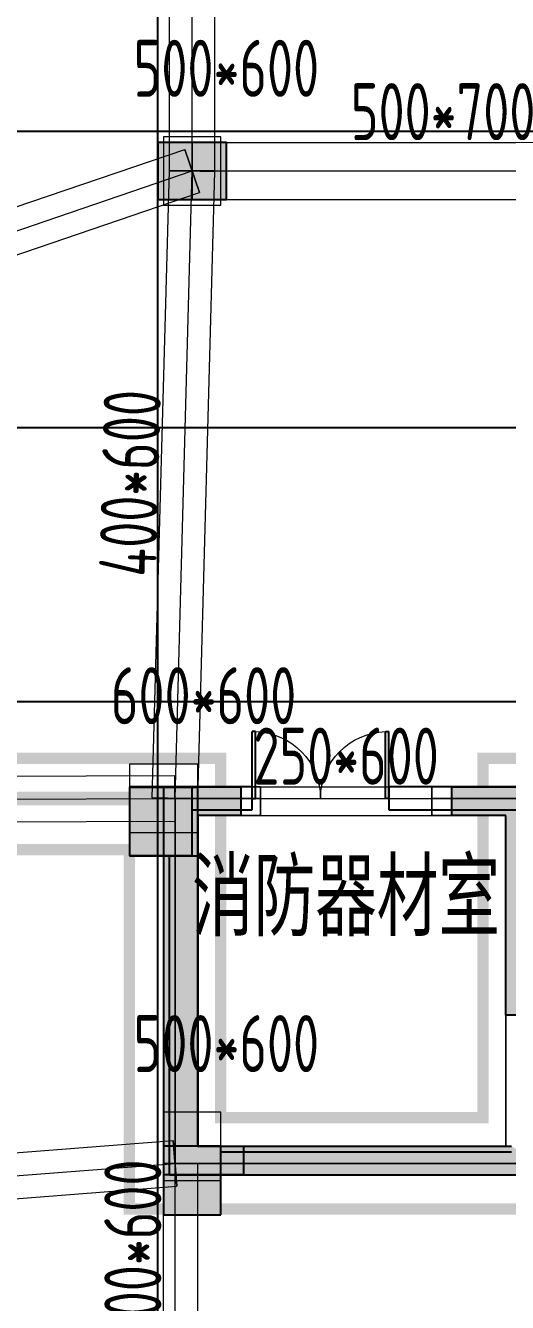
# Model space of a CAD drawing. Extents: x 369444 to 684549, y -549309 to 575337.
# Drawn here: x 390464 to 394688, y 396488 to 407682 of the extents above; entities that cross this region are included whole.
import ezdxf

# ---------------------------------------------------------------- set-up
doc = ezdxf.new("R2010")
doc.units = 0
doc.header["$LTSCALE"] = 1000
doc.header["$MEASUREMENT"] = 0
doc.linetypes.add('__DASH', pattern=[0.35, 0.25, -0.1])
doc.linetypes.add('DASH', pattern=[0.35, 0.25, -0.1])
for name, color, linetype, lineweight, true_color in [('-1-0-1', 7, 'Continuous', 0, 0xc0c0c0), ('-1-1-2', 7, 'Continuous', 0, 0xc0c0c0), ('-2-0-1', 1, 'Continuous', 0, 0xff0000), ('-2-1-2', 9, 'Continuous', 0, 0x808080), ('1-6-1', 7, 'Continuous', 0, 0x55ff55), ('1-6-2', 7, 'Continuous', 0, 0x55ff55), ('11-6-1', 2, 'Continuous', 0, 0xffff00), ('11-6-2', 2, 'Continuous', 0, 0xffff00), ('11-6-5', 2, 'Continuous', 0, 0xffff00), ('12-6-1', 4, 'Continuous', 0, 0x00ffff), ('12-6-2', 4, 'Continuous', 0, 0x00ffff), ('12-6-5', 4, 'Continuous', 0, 0x00ffff)]:
    doc.layers.add(name, color=color, linetype=linetype, lineweight=lineweight, true_color=true_color)
for name, color, linetype in [('A-WALL-HATCH', 8, 'Continuous'), ('COLUMN', 9, 'Continuous'), ('DOTE', 1, 'Continuous'), ('PUB_HATCH', 8, 'Continuous'), ('WALL', 9, 'Continuous'), ('WINDOW', 4, 'Continuous'), ('防火分区线', 7, 'Continuous')]:
    doc.layers.add(name, color=color, linetype=linetype)
doc.layers.add('TEXT', color=7, linetype='Continuous', lineweight=13)
doc.styles.add('_HZTXT', font='txt.shx', dxfattribs={"width": 0.8, "bigfont": 'HZTXT.shx'})
doc.styles.add('yjkcad', font='yjkeng.shx', dxfattribs={"width": 0.7, "height": 250, "bigfont": 'yjkchn.shx'})

# ---------------------------------------------------------------- blocks, each defined once
blk = doc.blocks.new('$DorLib2D$00000213')
at = {"color": 0, "linetype": 'DASH', "const_width": 0.02}
blk.add_lwpolyline([(0.5, 0), (-0.5, 0)], dxfattribs=at)
blk = doc.blocks.new('$DorLib2D$00000002')
for p, q in [((-0.5, 0), (-0.5, 0.4875)), ((-0.475, 0.4875), (-0.5, 0.4875)), ((-0.475, 0), (-0.475, 0.4875)), ((0.475, 0), (0.475, 0.4875)), ((0.475, 0.4875), (0.5, 0.4875)), ((0.5, 0), (0.5, 0.4875)), ((-0.5, 0), (-0.475, 0)), ((0.5, 0), (0.475, 0))]:
    blk.add_line(p, q)
at = {"lineweight": 13}
for centre, start, end in [((-0.4875, 0), 0, 88.53072), ((0.4875, 0), 91.46928, 180)]:
    blk.add_arc(centre, 0.4875, start, end, dxfattribs=at)
blk = doc.blocks.new('22#loudixiayicengjksdf')
at = {"layer": 'WALL'}
h = blk.add_hatch(color=0, dxfattribs=at)
h.dxf.hatch_style = 1
h.paths.add_polyline_path([(-183057, -69119), (-183057, -68619), (-183557, -68619), (-183557, -69119)], flags=17)
h.paths.add_polyline_path([(-170857, -69119), (-170857, -68619), (-171407, -68619), (-171407, -69119)], flags=17)
h.paths.add_polyline_path([(-171407, -70819), (-171157, -70819), (-171157, -70419), (-171557, -70419), (-171557, -70819)], flags=17)
h.paths.add_polyline_path([(-183507, -70819), (-183357, -70819), (-183357, -70419), (-183757, -70419), (-183757, -70819)], flags=17)
h.paths.add_polyline_path([(-168657, -64219), (-170857, -64219), (-170857, -66419), (-170307, -66419), (-170307, -66619), (-171107, -66619), (-171107, -63969), (-168457, -63969), (-168457, -66619), (-169207, -66619), (-169207, -66419), (-168657, -66419)])
h.paths.add_polyline_path([(-179257, -73469), (-179807, -73469), (-179807, -73219), (-179257, -73219), (-178857, -73219), (-178857, -73469), (-179007, -73469), (-179007, -76369), (-180757, -76369), (-180757, -76119), (-179257, -76119)])
h.paths.add_polyline_path([(-165957, -64219), (-166607, -64219), (-166607, -63969), (-165707, -63969), (-165707, -65769), (-165957, -65769)])
h.paths.add_polyline_path([(-188307, -64019), (-188957, -64019), (-188957, -65569), (-189207, -65569), (-189207, -63769), (-188307, -63769)])
h.paths.add_polyline_path([(-173307, -80969), (-174157, -80969), (-174857, -80969), (-174857, -80719), (-174407, -80719), (-174407, -77519), (-174157, -77519), (-174157, -80719), (-173307, -80719)])
h.paths.add_polyline_path([(-180757, -80969), (-181607, -80969), (-181607, -80719), (-180757, -80719), (-180757, -77519), (-180507, -77519), (-180507, -80719), (-180057, -80719), (-180057, -80969)])
h.paths.add_polyline_path([(-175107, -73469), (-175657, -73469), (-175657, -76119), (-174157, -76119), (-174157, -76369), (-175907, -76369), (-175907, -73469), (-176057, -73469), (-176057, -73219), (-175657, -73219), (-175107, -73219)])
h.paths.add_polyline_path([(-159582, -72669), (-160057, -72669), (-160057, -74419), (-160307, -74419), (-160307, -72669), (-160407, -72669), (-160407, -72419), (-160057, -72419), (-159582, -72419)])
h.paths.add_polyline_path([(-163357, -80969), (-163657, -80969), (-164057, -80969), (-164057, -80719), (-163907, -80719), (-163907, -77119), (-163657, -77119), (-163657, -80719), (-163357, -80719)])
h.paths.add_polyline_path([(-166757, -80969), (-167782, -80969), (-168557, -80969), (-168557, -80719), (-167807, -80719), (-167807, -77019), (-167507, -77019), (-167507, -80719), (-166757, -80719)])
h.paths.add_polyline_path([(-191007, -75019), (-191007, -75819), (-193107, -75819), (-193107, -75569), (-191257, -75569), (-191257, -75019)])
h.paths.add_polyline_path([(-183307, -66419), (-184057, -66419), (-184057, -64019), (-186257, -64019), (-186257, -66219), (-185707, -66219), (-185707, -66419), (-186457, -66419), (-186457, -63769), (-183807, -63769), (-183807, -66169), (-183307, -66169)])
h.paths.add_polyline_path([(-171407, -73469), (-171857, -73469), (-171857, -73219), (-171157, -73219), (-171157, -76369), (-171407, -76369)])
h.paths.add_polyline_path([(-183057, -73469), (-183507, -73469), (-183507, -76369), (-183757, -76369), (-183757, -73219), (-183057, -73219)])
h.paths.add_polyline_path([(-187382, -80969), (-188157, -80969), (-188157, -80719), (-187407, -80719), (-187407, -77019), (-187107, -77019), (-187107, -80719), (-186357, -80719), (-186357, -80969)])
h.paths.add_polyline_path([(-191257, -80969), (-191557, -80969), (-191557, -80719), (-191257, -80719), (-191257, -77119), (-191007, -77119), (-191007, -80719), (-190857, -80719), (-190857, -80969)])
h.paths.add_polyline_path([(-194857, -72669), (-195332, -72669), (-195332, -72419), (-194857, -72419), (-194507, -72419), (-194507, -72669), (-194607, -72669), (-194607, -74419), (-194857, -74419)])
h.paths.add_polyline_path([(-157057, -81969), (-157607, -81969), (-157607, -81719), (-157357, -81719), (-157357, -77269), (-157057, -77269)])
h.paths.add_polyline_path([(-197307, -81969), (-197857, -81969), (-197857, -77269), (-197557, -77269), (-197557, -81719), (-197307, -81719)])
h.paths.add_polyline_path([(-165557, -72669), (-165957, -72669), (-165957, -69119), (-166357, -69119), (-166357, -68919), (-165707, -68919), (-165707, -72419), (-165557, -72419)])
h.paths.add_polyline_path([(-188957, -72669), (-189357, -72669), (-189357, -72419), (-189207, -72419), (-189207, -68919), (-188507, -68919), (-188507, -69119), (-188957, -69119)])
h.paths.add_polyline_path([(-160857, -80969), (-161557, -80969), (-161557, -80719), (-160857, -80719), (-160857, -77819), (-160607, -77819), (-160607, -80719), (-160607, -81719), (-160007, -81719), (-160007, -81969), (-160857, -81969)])
h.paths.add_polyline_path([(-187107, -71319), (-187107, -74819), (-187407, -74819), (-187407, -71319)])
h.paths.add_polyline_path([(-193357, -80969), (-194057, -80969), (-194057, -81969), (-194907, -81969), (-194907, -81719), (-194307, -81719), (-194307, -80719), (-194307, -77819), (-194057, -77819), (-194057, -80719), (-193357, -80719)])
h.paths.add_polyline_path([(-167507, -71319), (-167507, -74819), (-167807, -74819), (-167807, -71319)])
h.paths.add_polyline_path([(-171157, -80969), (-171507, -80969), (-171507, -80719), (-171407, -80719), (-171407, -77519), (-171157, -77519), (-171157, -80719), (-170957, -80719), (-170957, -80969)])
h.paths.add_polyline_path([(-183407, -80969), (-183757, -80969), (-183957, -80969), (-183957, -80719), (-183757, -80719), (-183757, -77519), (-183507, -77519), (-183507, -80719), (-183407, -80719)])
h.paths.add_polyline_path([(-157057, -75819), (-157757, -75819), (-157757, -75569), (-157357, -75569), (-157357, -72669), (-157732, -72669), (-157732, -72419), (-157057, -72419)])
h.paths.add_polyline_path([(-197157, -75819), (-197857, -75819), (-197857, -72419), (-197182, -72419), (-197182, -72669), (-197557, -72669), (-197557, -75569), (-197157, -75569)])
h.paths.add_polyline_path([(-163907, -72669), (-163957, -72669), (-163957, -72419), (-163657, -72419), (-163257, -72419), (-163257, -72669), (-163657, -72669), (-163657, -73519), (-163907, -73519)])
h.paths.add_polyline_path([(-190957, -72669), (-191007, -72669), (-191007, -73519), (-191257, -73519), (-191257, -72669), (-191657, -72669), (-191657, -72419), (-191257, -72419), (-190957, -72419)])
h.paths.add_polyline_path([(-161807, -75819), (-163907, -75819), (-163907, -75019), (-163657, -75019), (-163657, -75569), (-161807, -75569)])
edge = h.paths.add_edge_path()
edge.add_line((-183557, -66419), (-183557, -66519))
edge.add_line((-183557, -66519), (-183307, -66519))
edge.add_line((-183307, -66519), (-183307, -66419))
edge.add_line((-183507, -70819), (-183507, -71569))
edge.add_line((-183507, -71569), (-185557, -71569))
edge.add_line((-185557, -71569), (-185557, -71319))
edge.add_line((-185557, -71319), (-183757, -71319))
edge.add_line((-183757, -71319), (-183757, -70819))
edge.add_line((-171157, -70819), (-171157, -71319))
edge.add_line((-171157, -71319), (-169357, -71319))
edge.add_line((-169357, -71319), (-169357, -71569))
edge.add_line((-169357, -71569), (-171407, -71569))
edge.add_line((-171407, -71569), (-171407, -70819))
h.paths.add_polyline_path([(-171407, -71569), (-171157, -71569), (-171157, -70819), (-171407, -70819)], flags=16)
h.paths.add_polyline_path([(-171157, -71569), (-169357, -71569), (-169357, -71319), (-171157, -71319)], flags=16)
h.paths.add_polyline_path([(-183757, -71569), (-183507, -71569), (-183507, -70819), (-183757, -70819)], flags=16)
h.paths.add_polyline_path([(-185557, -71569), (-183757, -71569), (-183757, -71319), (-185557, -71319)], flags=16)
at = {"layer": 'WALL', "color": 0, "elevation": 14}
for points in [[(-197157, -75819), (-197857, -75819), (-197857, -72419), (-197182, -72419), (-197182, -72669), (-197557, -72669), (-197557, -75569), (-197157, -75569)], [(-194857, -72669), (-195332, -72669), (-195332, -72419), (-194857, -72419), (-194507, -72419), (-194507, -72669), (-194607, -72669), (-194607, -74419), (-194857, -74419)]]:
    blk.add_lwpolyline(points, close=True, dxfattribs=at)
blk = doc.blocks.new('_FZH')
blk.add_lwpolyline([(-0.5, -0.5), (0.5, -0.5), (0.5, 0.5), (-0.5, 0.5)], close=True)
at = {"layer": 'PUB_HATCH'}
blk.add_solid([(-0.5, -0.5), (0.5, -0.5), (-0.5, 0.5), (0.5, 0.5)], dxfattribs=at)

msp = doc.modelspace()

# ---------------------------------------------------------------- hatches: boundary and pattern name
at = {"layer": 'A-WALL-HATCH'}
for points in [[(392224.6, 406157.1), (392224.6, 406657.1), (391624.6, 406657.1), (391624.6, 406157.1)], [(391924.6, 400407), (391924.6, 401007), (391375.6, 401007), (391375.6, 400407)], [(392174.5, 397257), (392174.5, 397857), (391674.5, 397857), (391674.5, 397257)]]:
    msp.add_hatch(color=256, dxfattribs=at).paths.add_polyline_path(points)
at = {"layer": 'PUB_HATCH'}
for points in [[(391974.3, 400857), (391974.3, 400403.4), (391724.6, 400403.4), (391724.6, 397607), (391974.6, 397857), (391974.6, 400857)], [(391974.6, 397857), (391724.6, 397607), (394874.6, 397607), (394857.9, 397773.6), (394724.6, 397857)]]:
    msp.add_hatch(color=256, dxfattribs=at).paths.add_polyline_path(points)

# ---------------------------------------------------------------- linework, layer by layer
at = {"layer": '-1-0-1', "color": 0}
for p in [(391924.3, 406407.1, -3600), (391774.3, 400906.9, -3600), (392524.3, 400906.9, -3600), (394024.3, 400906.9, -3600), (391774.3, 397706.9, -3600), (392374.3, 397706.9, -3600), (393574.3, 397706.9, -3600)]:
    msp.add_point(p, dxfattribs=at)
at = {"layer": '-1-1-2', "color": 0}
for p, q in [((391924.3, 406407.1, -3600), (391924.3, 406407.1)), ((391774.3, 400906.9, -3600), (391774.3, 400906.9)), ((392524.3, 400906.9, -3600), (392524.3, 400906.9)), ((394024.3, 400906.9, -3600), (394024.3, 400906.9)), ((391774.3, 397706.9, -3600), (391774.3, 397706.9)), ((392374.3, 397706.9, -3600), (392374.3, 397706.9)), ((393574.3, 397706.9, -3600), (393574.3, 397706.9))]:
    msp.add_line(p, q, dxfattribs=at)
at = {"layer": '-2-0-1', "color": 0}
for p, q in [((391924.3, 406407.1, -3600), (391924.3, 411807.1, -3600)), ((385324.3, 404157.1, -3600), (391924.3, 406407.1, -3600)), ((391774.3, 400906.9, -3600), (391924.3, 406407.1, -3600)), ((391924.3, 406407.1, -3600), (396324.3, 406407.1, -3600)), ((385074.5, 400882, -3600), (391774.3, 400906.9, -3600)), ((391774.3, 397706.9, -3600), (391774.3, 400906.9, -3600)), ((391774.3, 400906.9, -3600), (392524.3, 400906.9, -3600)), ((392524.3, 400906.9, -3600), (394024.3, 400906.9, -3600)), ((394024.3, 400906.9, -3600), (394824.3, 400906.9, -3600)), ((385324.3, 397207.1, -3600), (391774.3, 397706.9, -3600)), ((391774.3, 396156.9, -3600), (391774.3, 397706.9, -3600)), ((391774.3, 397706.9, -3600), (392374.3, 397706.9, -3600)), ((392374.3, 397706.9, -3600), (393574.3, 397706.9, -3600)), ((393574.3, 397706.9, -3600), (394824.3, 397706.9, -3600))]:
    msp.add_line(p, q, dxfattribs=at)
at = {"layer": '-2-1-2', "color": 0}
for p, q in [((391924.3, 406407.1), (391924.3, 411807.1)), ((385324.3, 404157.1), (391924.3, 406407.1)), ((391774.3, 400906.9), (391924.3, 406407.1)), ((391924.3, 406407.1), (396324.3, 406407.1)), ((385074.5, 400882), (391774.3, 400906.9)), ((391774.3, 397706.9), (391774.3, 400906.9)), ((391774.3, 400906.9), (392524.3, 400906.9)), ((392524.3, 400906.9), (394024.3, 400906.9)), ((394024.3, 400906.9), (394824.3, 400906.9)), ((385324.3, 397207.1), (391774.3, 397706.9)), ((391774.3, 396156.9), (391774.3, 397706.9)), ((391774.3, 397706.9), (392374.3, 397706.9)), ((392374.3, 397706.9), (393574.3, 397706.9)), ((393574.3, 397706.9), (394824.3, 397706.9))]:
    msp.add_line(p, q, dxfattribs=at)
at = {"layer": '1-6-1', "color": 0}
for p, q in [((391674.3, 401006.9, -3600), (391674.3, 397606.9, -3600)), ((391674.3, 401006.9), (391674.3, 401006.9, -3600)), ((391674.3, 397606.9), (391674.3, 401006.9)), ((391674.3, 401006.9, -3600), (391674.3, 401006.9)), ((392524.3, 401006.9, -3600), (391674.3, 401006.9, -3600)), ((391674.3, 401006.9), (392524.3, 401006.9)), ((392524.3, 401006.9), (392524.3, 401006.9, -3600)), ((392524.3, 401006.9, -3600), (392524.3, 401006.9)), ((392524.3, 400756.9, -3600), (392524.3, 401006.9, -3600)), ((392524.3, 401006.9), (392524.3, 400756.9)), ((394024.3, 401006.9, -3600), (394024.3, 401006.9)), ((394824.3, 401006.9, -3600), (394024.3, 401006.9, -3600)), ((394024.3, 401006.9), (394824.3, 401006.9)), ((394024.3, 401006.9, -3600), (394024.3, 400756.9, -3600)), ((394024.3, 401006.9), (394024.3, 401006.9, -3600)), ((394024.3, 400756.9), (394024.3, 401006.9)), ((391974.3, 400756.9), (391974.3, 397856.9)), ((391974.3, 400756.9, -3600), (391974.3, 400756.9)), ((391974.3, 397856.9, -3600), (391974.3, 400756.9, -3600)), ((391974.3, 400756.9), (391974.3, 400756.9, -3600)), ((392524.3, 400756.9), (391974.3, 400756.9)), ((391974.3, 400756.9, -3600), (392524.3, 400756.9, -3600)), ((392524.3, 400756.9, -3600), (392524.3, 400756.9)), ((392524.3, 400756.9), (392524.3, 400756.9, -3600)), ((394024.3, 400756.9), (394024.3, 400756.9, -3600)), ((394674.3, 400756.9), (394024.3, 400756.9)), ((394024.3, 400756.9, -3600), (394674.3, 400756.9, -3600)), ((394024.3, 400756.9, -3600), (394024.3, 400756.9)), ((394674.3, 400756.9, -3600), (394674.3, 399006.9, -3600)), ((394674.3, 400756.9), (394674.3, 400756.9, -3600)), ((394674.3, 399006.9), (394674.3, 400756.9)), ((394674.3, 400756.9, -3600), (394674.3, 400756.9)), ((394674.3, 399006.9, -3600), (394674.3, 399006.9)), ((394674.3, 399006.9, -3600), (394674.3, 397856.9, -3600)), ((394674.3, 399006.9), (394674.3, 399006.9, -3600)), ((394674.3, 397856.9), (394674.3, 399006.9)), ((391974.3, 397856.9), (391974.3, 397856.9, -3600)), ((391974.3, 397856.9, -3600), (391974.3, 397856.9)), ((392374.3, 397856.9, -3600), (391974.3, 397856.9, -3600)), ((391974.3, 397856.9), (392374.3, 397856.9)), ((392374.3, 397856.9), (392374.3, 397856.9, -3600)), ((392374.3, 397856.9, -3600), (392374.3, 397856.9)), ((393574.3, 397856.9, -3600), (392374.3, 397856.9, -3600)), ((392374.3, 397856.9), (393574.3, 397856.9)), ((393574.3, 397856.9, -3600), (393574.3, 397856.9)), ((394674.3, 397856.9, -3600), (393574.3, 397856.9, -3600)), ((393574.3, 397856.9), (394674.3, 397856.9)), ((393574.3, 397856.9), (393574.3, 397856.9, -3600)), ((394674.3, 397856.9, -3600), (394674.3, 397856.9)), ((394674.3, 397856.9), (394674.3, 397856.9, -3600)), ((391674.3, 397606.9, -3600), (391674.3, 397606.9)), ((391674.3, 397606.9), (391674.3, 397606.9, -3600)), ((392374.3, 397606.9), (391674.3, 397606.9)), ((391674.3, 397606.9, -3600), (392374.3, 397606.9, -3600)), ((392374.3, 397606.9, -3600), (392374.3, 397606.9)), ((392374.3, 397606.9), (392374.3, 397606.9, -3600)), ((393574.3, 397606.9), (392374.3, 397606.9)), ((392374.3, 397606.9, -3600), (393574.3, 397606.9, -3600)), ((393574.3, 397606.9), (393574.3, 397606.9, -3600)), ((394824.3, 397606.9), (393574.3, 397606.9)), ((393574.3, 397606.9, -3600), (394824.3, 397606.9, -3600)), ((393574.3, 397606.9, -3600), (393574.3, 397606.9))]:
    msp.add_line(p, q, dxfattribs=at)
at = {"layer": '1-6-2', "color": 0}
for p, q in [((391774.3, 400906.9), (391774.3, 397706.9)), ((391774.3, 400906.9, -3600), (391774.3, 400906.9)), ((391774.3, 397706.9, -3600), (391774.3, 400906.9, -3600)), ((391774.3, 400906.9), (391774.3, 400906.9, -3600)), ((392524.3, 400906.9), (391774.3, 400906.9)), ((391774.3, 400906.9, -3600), (392524.3, 400906.9, -3600)), ((392524.3, 400906.9, -3600), (392524.3, 400906.9)), ((394024.3, 400906.9), (394024.3, 400906.9, -3600)), ((394824.3, 400906.9), (394024.3, 400906.9)), ((394024.3, 400906.9, -3600), (394824.3, 400906.9, -3600)), ((391774.3, 397706.9), (391774.3, 397706.9, -3600)), ((391774.3, 397706.9), (391774.3, 397706.9, -3600)), ((392374.3, 397706.9), (391774.3, 397706.9)), ((391774.3, 397706.9, -3600), (392374.3, 397706.9, -3600)), ((392374.3, 397706.9, -3600), (392374.3, 397706.9)), ((392374.3, 397706.9), (392374.3, 397706.9, -3600)), ((393574.3, 397706.9), (392374.3, 397706.9)), ((392374.3, 397706.9, -3600), (393574.3, 397706.9, -3600)), ((393574.3, 397706.9), (393574.3, 397706.9, -3600)), ((394824.3, 397706.9), (393574.3, 397706.9)), ((393574.3, 397706.9, -3600), (394824.3, 397706.9, -3600)), ((393574.3, 397706.9, -3600), (393574.3, 397706.9))]:
    msp.add_line(p, q, dxfattribs=at)
at = {"layer": '11-6-1', "color": 0}
for p, q in [((391674.3, 406707.1), (391674.3, 406107.1)), ((392174.3, 406707.1), (391674.3, 406707.1)), ((391674.3, 406707.1, -3600), (391674.3, 406107.1, -3600)), ((392174.3, 406707.1, -3600), (391674.3, 406707.1, -3600)), ((391674.3, 406707.1, -3600), (391674.3, 406707.1)), ((392174.3, 406107.1), (392174.3, 406707.1)), ((392174.3, 406107.1, -3600), (392174.3, 406707.1, -3600)), ((392174.3, 406707.1, -3600), (392174.3, 406707.1)), ((391674.3, 406107.1), (392174.3, 406107.1)), ((391674.3, 406107.1, -3600), (392174.3, 406107.1, -3600)), ((391674.3, 406107.1, -3600), (391674.3, 406107.1)), ((392174.3, 406107.1, -3600), (392174.3, 406107.1)), ((391374.3, 401206.9), (391374.3, 400606.9)), ((391974.3, 401206.9), (391374.3, 401206.9)), ((391374.3, 401206.9, -3600), (391374.3, 400606.9, -3600)), ((391974.3, 401206.9, -3600), (391374.3, 401206.9, -3600)), ((391374.3, 401206.9, -3600), (391374.3, 401206.9)), ((391974.3, 400606.9), (391974.3, 401206.9)), ((391974.3, 400606.9, -3600), (391974.3, 401206.9, -3600)), ((391974.3, 401206.9, -3600), (391974.3, 401206.9)), ((391374.3, 400606.9), (391974.3, 400606.9)), ((391374.3, 400606.9, -3600), (391974.3, 400606.9, -3600)), ((391374.3, 400606.9, -3600), (391374.3, 400606.9)), ((391974.3, 400606.9, -3600), (391974.3, 400606.9)), ((391674.3, 398156.9), (391674.3, 397556.9)), ((392174.3, 398156.9), (391674.3, 398156.9)), ((391674.3, 398156.9, -3600), (391674.3, 397556.9, -3600)), ((392174.3, 398156.9, -3600), (391674.3, 398156.9, -3600)), ((391674.3, 398156.9, -3600), (391674.3, 398156.9)), ((392174.3, 397556.9), (392174.3, 398156.9)), ((392174.3, 397556.9, -3600), (392174.3, 398156.9, -3600)), ((392174.3, 398156.9, -3600), (392174.3, 398156.9)), ((391674.3, 397556.9), (392174.3, 397556.9)), ((391674.3, 397556.9, -3600), (392174.3, 397556.9, -3600)), ((391674.3, 397556.9, -3600), (391674.3, 397556.9)), ((392174.3, 397556.9, -3600), (392174.3, 397556.9))]:
    msp.add_line(p, q, dxfattribs=at)
at = {"layer": '11-6-2', "color": 0}
for p, q in [((391924.3, 406407.1, -3600), (391924.3, 406407.1)), ((391774.3, 400906.9, -3600), (391774.3, 400906.9)), ((391774.3, 397706.9, -3600), (391774.3, 397706.9))]:
    msp.add_line(p, q, dxfattribs=at)
at = {"layer": '12-6-1', "color": 0}
for p, q in [((391724.3, 406407.1), (391724.3, 411807.1)), ((391724.3, 406407.1, -800), (391724.3, 411807.1, -800)), ((392124.3, 406407.1), (392124.3, 411807.1)), ((392124.3, 406407.1, -800), (392124.3, 411807.1, -800)), ((385259.8, 404346.4, -5100), (391859.8, 406596.4, -5100)), ((385259.8, 404346.4, -5900), (391859.8, 406596.4, -5900)), ((391859.8, 406596.4, -5100), (391988.9, 406217.8, -5100)), ((391859.8, 406596.4, -5900), (391859.8, 406596.4, -5100)), ((391988.9, 406217.8, -5900), (391859.8, 406596.4, -5900)), ((391924.3, 406657.1), (391924.3, 406157.1)), ((391924.3, 406657.1, -700), (391924.3, 406657.1)), ((391924.3, 406157.1, -700), (391924.3, 406657.1, -700)), ((391924.3, 406657.1), (396324.3, 406657.1)), ((391924.3, 406657.1, -700), (396324.3, 406657.1, -700)), ((391574.4, 400912.4), (391724.4, 406412.5)), ((391574.4, 400912.4, -600), (391724.4, 406412.5, -600)), ((391724.3, 406407.1), (392124.3, 406407.1)), ((391724.3, 406407.1, -800), (391724.3, 406407.1)), ((392124.3, 406407.1, -800), (391724.3, 406407.1, -800)), ((391724.4, 406412.5), (392124.2, 406401.6)), ((391724.4, 406412.5, -600), (391724.4, 406412.5)), ((392124.2, 406401.6, -600), (391724.4, 406412.5, -600)), ((391974.2, 400901.5), (392124.2, 406401.6)), ((391974.2, 400901.5, -600), (392124.2, 406401.6, -600)), ((392124.2, 406401.6), (392124.2, 406401.6, -600)), ((392124.3, 406407.1), (392124.3, 406407.1, -800)), ((385388.9, 403967.8, -5100), (391988.9, 406217.8, -5100)), ((385388.9, 403967.8, -5900), (391988.9, 406217.8, -5900)), ((391924.3, 406157.1), (391924.3, 406157.1, -700)), ((391924.3, 406157.1), (396324.3, 406157.1)), ((391924.3, 406157.1, -700), (396324.3, 406157.1, -700)), ((391988.9, 406217.8, -5100), (391988.9, 406217.8, -5900)), ((385073.8, 401082, -5100), (391773.6, 401106.9, -5100)), ((385073.8, 401082, -5900), (391773.6, 401106.9, -5900)), ((391773.6, 401106.9, -5100), (391775.1, 400706.9, -5100)), ((391773.6, 401106.9, -5900), (391773.6, 401106.9, -5100)), ((391775.1, 400706.9, -5900), (391773.6, 401106.9, -5900)), ((392524.3, 401006.9), (392524.3, 400756.9)), ((392524.3, 401006.9, -600), (392524.3, 401006.9)), ((392524.3, 400756.9, -600), (392524.3, 401006.9, -600)), ((392524.3, 401006.9), (394024.3, 401006.9)), ((392524.3, 401006.9, -600), (394024.3, 401006.9, -600)), ((394024.3, 401006.9), (394024.3, 400756.9)), ((394024.3, 401006.9, -600), (394024.3, 401006.9)), ((394024.3, 400756.9, -600), (394024.3, 401006.9, -600)), ((391574.4, 400912.4), (391974.2, 400901.5)), ((391574.4, 400912.4, -600), (391574.4, 400912.4)), ((391974.2, 400901.5, -600), (391574.4, 400912.4, -600)), ((391974.2, 400901.5), (391974.2, 400901.5, -600)), ((385075.3, 400682, -5100), (391775.1, 400706.9, -5100)), ((385075.3, 400682, -5900), (391775.1, 400706.9, -5900)), ((391775.1, 400706.9, -5100), (391775.1, 400706.9, -5900)), ((392524.3, 400756.9), (392524.3, 400756.9, -600)), ((392524.3, 400756.9), (394024.3, 400756.9)), ((392524.3, 400756.9, -600), (394024.3, 400756.9, -600)), ((394024.3, 400756.9), (394024.3, 400756.9, -600)), ((385308.9, 397406.5, -5100), (391758.9, 397906.3, -5100)), ((385308.9, 397406.5, -5900), (391758.9, 397906.3, -5900)), ((391758.9, 397906.3, -5100), (391789.8, 397507.5, -5100)), ((391758.9, 397906.3, -5900), (391758.9, 397906.3, -5100)), ((391789.8, 397507.5, -5900), (391758.9, 397906.3, -5900)), ((391674.3, 397706.9), (391974.3, 397706.9)), ((391674.3, 397706.9, -600), (391674.3, 397706.9)), ((391974.3, 397706.9, -600), (391674.3, 397706.9, -600)), ((391674.3, 396156.9), (391674.3, 397706.9)), ((391674.3, 396156.9, -600), (391674.3, 397706.9, -600)), ((391974.3, 397706.9), (391974.3, 397706.9, -600)), ((391974.3, 396156.9), (391974.3, 397706.9)), ((391974.3, 396156.9, -600), (391974.3, 397706.9, -600)), ((385339.8, 397007.7, -5100), (391789.8, 397507.5, -5100)), ((385339.8, 397007.7, -5900), (391789.8, 397507.5, -5900)), ((391789.8, 397507.5, -5100), (391789.8, 397507.5, -5900))]:
    msp.add_line(p, q, dxfattribs=at)
at = {"layer": '12-6-2', "color": 0}
for p, q in [((391924.3, 406407.1), (391924.3, 411807.1)), ((385324.3, 404157.1, -5100), (391924.3, 406407.1, -5100)), ((391774.3, 400906.9), (391924.3, 406407.1)), ((391924.3, 406407.1), (396324.3, 406407.1)), ((385074.5, 400882, -5100), (391774.3, 400906.9, -5100)), ((392524.3, 400906.9), (394024.3, 400906.9)), ((385324.3, 397207.1, -5100), (391774.3, 397706.9, -5100)), ((391774.3, 396156.9), (391774.3, 397706.9))]:
    msp.add_line(p, q, dxfattribs=at)
at = {"layer": 'COLUMN', "color": 8}
for p, q in [((392224.6, 406657.1), (391624.6, 406657.1)), ((391624.6, 406657.1), (391624.6, 406157.1)), ((392224.6, 406157.1), (392224.6, 406657.1)), ((391624.6, 406157.1), (392224.6, 406157.1)), ((391924.6, 401007), (391375.6, 401007)), ((391375.6, 401007), (391375.6, 400407)), ((391924.6, 400407), (391924.6, 401007)), ((391375.6, 400407), (391924.6, 400407)), ((392174.5, 397857), (391674.5, 397857)), ((391674.5, 397857), (391674.5, 397257)), ((392174.5, 397257), (392174.5, 397857)), ((391674.5, 397257), (392174.5, 397257))]:
    msp.add_line(p, q, dxfattribs=at)
at = {"layer": 'DOTE', "color": 8}
msp.add_line((391624.5, 59364.2), (391624.5, 476704.8), dxfattribs=at)
at = {"layer": 'DOTE', "color": 8, "lineweight": -2}
for p, q in [((377844.4, 406757), (624570.9, 406757)), ((377844.4, 404157), (624570.9, 404157)), ((377844.4, 401757), (624570.9, 401757))]:
    msp.add_line(p, q, dxfattribs=at)
at = {"layer": 'WALL', "linetype": 'ByBlock'}
for p, q in [((391375.6, 401007), (391374.5, 401007)), ((391374.5, 401007), (391374.5, 400807)), ((392449.5, 401007), (391924.6, 401007)), ((392449.5, 400807), (392449.5, 401007)), ((395024.5, 401007), (393649.5, 401007)), ((393649.5, 401007), (393649.5, 400807)), ((391374.5, 400807), (391375.6, 400807)), ((391924.6, 400807), (392449.5, 400807)), ((393649.5, 400807), (395024.5, 400807)), ((392174.5, 397807), (394724.5, 397807)), ((392174.5, 397607), (394924.5, 397607))]:
    msp.add_line(p, q, dxfattribs=at)
at = {"layer": 'WALL'}
for p, q in [((391974.3, 400857), (391974.6, 400857)), ((391974.6, 397857), (391974.6, 400857)), ((391724.6, 397607), (391724.6, 400403.4)), ((391974.6, 397857), (394724.6, 397857)), ((391724.6, 397607), (394874.6, 397607))]:
    msp.add_line(p, q, dxfattribs=at)
at = {"layer": '防火分区线', "color": 3, "linetype": 'DASH', "ltscale": 8, "const_width": 100}
for points in [[(418574.5, 423406.9), (418574.5, 409642.7), (418974.5, 409642.7), (418974.5, 405606.9), (415974.5, 405606.9), (415974.5, 404557.1), (412674.5, 404557.1), (412674.5, 406406.9), (411674.5, 406406.9), (411674.5, 402357.1), (408624.5, 402357.2), (408624.5, 406506.9), (406524.5, 406506.9), (406524.5, 409106.9), (400824.5, 409106.9), (400824.5, 400456.9), (395274.5, 400456.9), (395274.5, 397307), (391374.5, 397307), (391374.5, 400456.9), (379874.5, 400456.9), (379874.5, 449257)], [(417774.5, 422606.9), (417774.5, 408842.7), (418174.5, 408842.7), (418174.5, 406406.9), (415174.5, 406406.9), (415174.5, 405357.1), (413474.5, 405357.1), (413474.5, 407206.9), (410874.5, 407206.9), (410874.5, 403157.1), (409424.5, 403157.2), (409424.5, 407306.9), (407324.5, 407306.9), (407324.5, 409906.9), (400024.5, 409906.9), (400024.5, 401256.9), (394474.5, 401256.9), (394474.5, 398107), (392174.5, 398107), (392174.5, 401256.9), (380674.5, 401256.9), (380674.5, 448457)]]:
    msp.add_lwpolyline(points, dxfattribs=at)
at = {"layer": '防火分区线', "linetype": '__DASH', "lineweight": -2, "ltscale": 8, "const_width": 100}
for points in [[(406024.5, 353806.9), (406024.5, 391857.1), (406274.5, 391857.1), (406274.5, 402357.2), (409424.5, 402357.2), (409424.5, 407306.9), (407324.5, 407306.9), (407324.5, 409906.9), (400024.5, 409906.9), (400024.5, 401256.9), (394474.5, 401256.9), (394474.5, 398107), (392174.5, 398107), (392174.5, 401256.9), (379874.5, 401256.9), (379874.5, 304756.2)], [(405224.5, 354606.9), (405224.5, 392657.1), (405474.5, 392657.1), (405474.5, 403157.2), (408624.5, 403157.2), (408624.5, 406506.9), (406524.5, 406506.9), (406524.5, 409106.9), (400824.5, 409106.9), (400824.5, 400456.9), (395274.5, 400456.9), (395274.5, 397307), (391374.5, 397307), (391374.5, 400456.9), (380674.5, 400456.9), (380674.5, 305556.2)]]:
    msp.add_lwpolyline(points, dxfattribs=at)

# ---------------------------------------------------------------- block references
at = {"layer": 'WALL', "color": 8}
msp.add_blockref('22#loudixiayicengjksdf', (589531.8, 473425.8, -14), dxfattribs=at)
at = {"layer": 'WALL', "xscale": 599, "yscale": 600, "zscale": 600}
msp.add_blockref('_FZH', (391674.8, 400703.4, -0.1), dxfattribs=at)
at = {"layer": 'WINDOW', "lineweight": -2, "xscale": -1200, "yscale": 1200, "zscale": -1200}
msp.add_blockref('$DorLib2D$00000002', (393049.5, 400907), dxfattribs=at)
at = {"layer": 'WINDOW', "xscale": 6000, "yscale": 6000, "zscale": 6000}
msp.add_blockref('$DorLib2D$00000213', (388374.5, 400907), dxfattribs=at)

# ---------------------------------------------------------------- texts
at = {"layer": '11-6-5', "color": 0, "char_height": 500, "attachment_point": 8, "style": 'yjkcad'}
for s, insert in [('500*600', (392224.3, 407057.1, -3600)), ('600*600', (392024.3, 401556.9, -3600)), ('500*600', (392224.3, 398506.9, -3600))]:
    msp.add_mtext(s, dxfattribs=dict(at, insert=insert))
at = {"layer": '12-6-5', "color": 0, "char_height": 500, "attachment_point": 8, "style": 'yjkcad'}
for s, insert in [('500*700', (394124.3, 406677.1)), ('250*600', (393274.3, 401026.9))]:
    msp.add_mtext(s, dxfattribs=dict(at, insert=insert))
for s, insert, rotation in [('400*600', (391629.4, 403663), 88.43784), ('300*600', (391654.3, 396931.9), 90)]:
    msp.add_mtext(s, dxfattribs=dict(at, insert=insert, rotation=rotation))
at = {"layer": 'TEXT', "color": 4, "style": '_HZTXT', "width": 0.8}
msp.add_text('消防器材室', height=675, dxfattribs=at).set_placement((391922.9, 399698.6))

doc.saveas('drawing.dxf')
